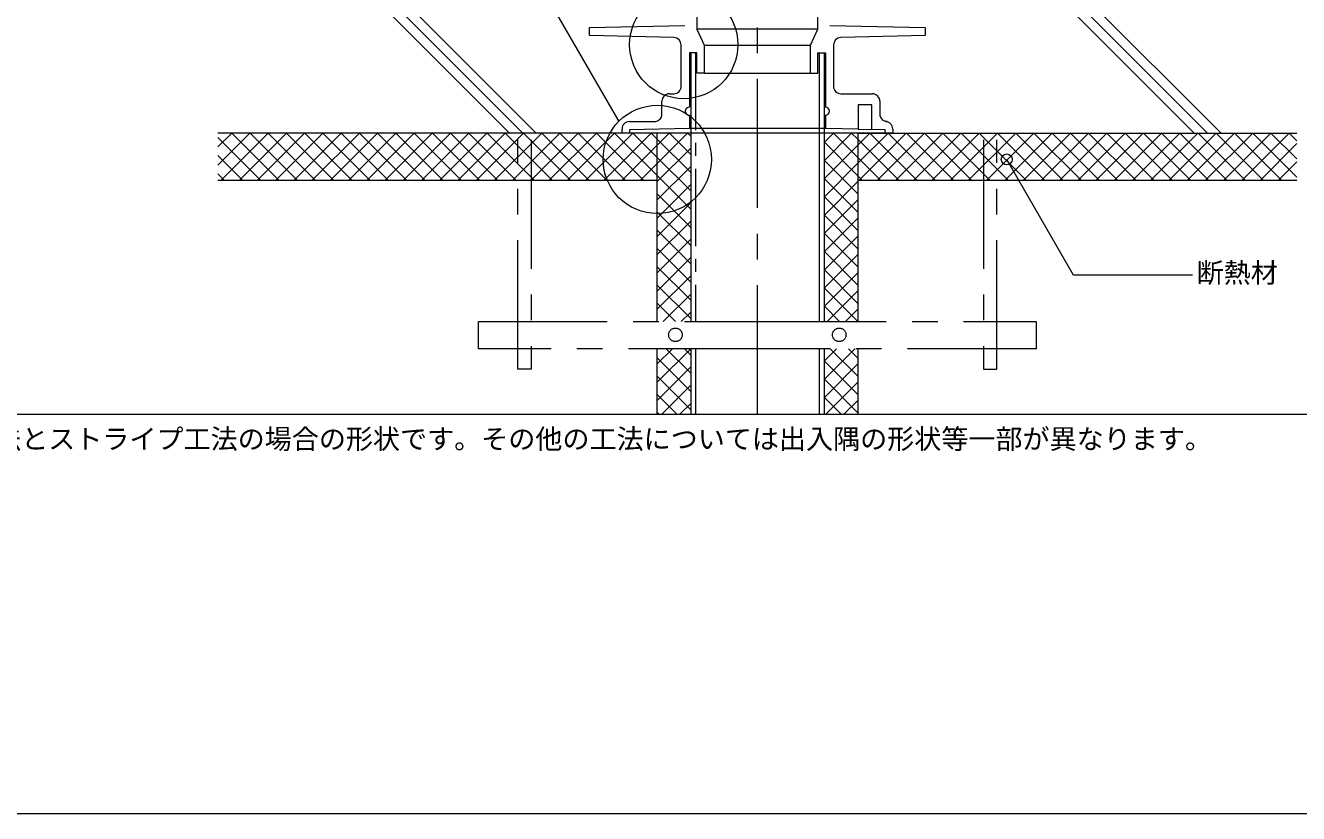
# Model space of a CAD drawing. Units: millimetres, scale not verified. Extents: x -1380 to 1380, y -955 to 955.
# Drawn here: x -697 to 244, y -955 to -373 of the extents above; entities that cross this region are included whole.
import ezdxf
from ezdxf.enums import TextEntityAlignment as Align

# ---------------------------------------------------------------- set-up
doc = ezdxf.new("R2010")
doc.units = ezdxf.units.MM
doc.header["$LTSCALE"] = 3
doc.linetypes.add('USER2', pattern=[28.575, 19.05, -3.175, 3.175, -3.175])
doc.linetypes.add('USER3', pattern=[50.8, 31.75, -6.35, 6.35, -6.35])
for name, color, linetype, lineweight in [('0-0_0', 7, 'Continuous', 9), ('0-1_HATCH', 9, 'Continuous', 18), ('0-2_KUTAI', 3, 'Continuous', 18), ('0-4_MOJI', 7, 'Continuous', 18), ('0-5_KANAMONO', 4, 'Continuous', 18), ('0-B_KIJUN', 1, 'USER3', 18), ('0-D_WAKU', 7, 'Continuous', 18)]:
    doc.layers.add(name, color=color, linetype=linetype, lineweight=lineweight)
doc.styles.add('ＭＳ ゴシック', font='')
doc.styles.get('ＭＳ ゴシック').set_extended_font_data('MS Gothic')

msp = doc.modelspace()

# ---------------------------------------------------------------- linework, layer by layer
at = {"layer": '0-0_0', "lineweight": 18}
msp.add_lwpolyline([(-899.979, -659.984), (900.021, -659.984), (900.021, 540.016), (-899.979, 540.016)], close=True, dxfattribs=at)
at = {"layer": '0-1_HATCH'}
for p, q in [((-519.189, -272.307), (-339.189, -452.307)), ((-509.289, -272.307), (-329.289, -452.307)), ((-499.39, -272.307), (-319.39, -452.307)), ((-13.274, -272.307), (166.726, -452.307)), ((-3.374, -272.307), (176.626, -452.307)), ((6.525, -272.307), (186.525, -452.307)), ((-554.652, -462.535), (-544.424, -452.307)), ((-554.652, -476.006), (-530.953, -452.307)), ((-522.855, -487.307), (-554.652, -455.51)), ((-552.483, -487.307), (-517.483, -452.307)), ((-509.384, -487.307), (-544.384, -452.307)), ((-539.012, -487.307), (-504.013, -452.307)), ((-495.914, -487.307), (-530.914, -452.307)), ((-525.542, -487.307), (-490.542, -452.307)), ((-482.444, -487.307), (-517.444, -452.307)), ((-512.072, -487.307), (-477.072, -452.307)), ((-468.973, -487.307), (-503.973, -452.307)), ((-498.601, -487.307), (-463.601, -452.307)), ((-455.503, -487.307), (-490.503, -452.307)), ((-485.131, -487.307), (-450.131, -452.307)), ((-442.032, -487.307), (-477.032, -452.307)), ((-471.661, -487.307), (-436.661, -452.307)), ((-428.562, -487.307), (-463.562, -452.307)), ((-458.19, -487.307), (-423.19, -452.307)), ((-415.092, -487.307), (-450.092, -452.307)), ((-444.72, -487.307), (-409.72, -452.307)), ((-401.621, -487.307), (-436.621, -452.307)), ((-431.249, -487.307), (-396.249, -452.307)), ((-388.151, -487.307), (-423.151, -452.307)), ((-417.779, -487.307), (-382.779, -452.307)), ((-374.681, -487.307), (-409.68, -452.307)), ((-404.309, -487.307), (-369.309, -452.307)), ((-361.21, -487.307), (-396.21, -452.307)), ((-390.838, -487.307), (-355.838, -452.307)), ((-347.74, -487.307), (-382.74, -452.307)), ((-377.368, -487.307), (-342.368, -452.307)), ((-334.269, -487.307), (-369.269, -452.307)), ((-363.897, -487.307), (-328.898, -452.307)), ((-320.799, -487.307), (-355.799, -452.307)), ((-350.427, -487.307), (-315.427, -452.307)), ((-307.329, -487.307), (-342.329, -452.307)), ((-336.957, -487.307), (-301.957, -452.307)), ((-293.858, -487.307), (-328.858, -452.307)), ((-323.486, -487.307), (-288.486, -452.307)), ((-280.388, -487.307), (-315.388, -452.307)), ((-310.016, -487.307), (-275.016, -452.307)), ((-266.917, -487.307), (-301.917, -452.307)), ((-296.546, -487.307), (-261.546, -452.307)), ((-253.447, -487.307), (-288.447, -452.307)), ((-283.075, -487.307), (-248.075, -452.307)), ((-239.977, -487.307), (-274.977, -452.307)), ((-269.605, -487.307), (-234.605, -452.307)), ((-230.322, -483.492), (-261.506, -452.307)), ((-230.322, -470.021), (-248.036, -452.307)), ((-230.322, -456.551), (-234.565, -452.307)), ((-230.322, -461.495), (-221.134, -452.307)), ((-230.322, -474.965), (-207.664, -452.307)), ((-205.322, -481.551), (-230.322, -456.551)), ((-205.322, -468.08), (-221.095, -452.307)), ((-205.322, -454.61), (-207.625, -452.307)), ((-106.822, -459.228), (-99.901, -452.307)), ((-106.822, -472.698), (-86.431, -452.307)), ((-81.822, -483.817), (-106.822, -458.817)), ((-81.822, -470.347), (-99.862, -452.307)), ((-81.822, -456.877), (-86.391, -452.307)), ((-81.822, -461.169), (-72.96, -452.307)), ((-81.822, -474.639), (-59.49, -452.307)), ((-51.391, -487.307), (-81.822, -456.877)), ((-81.019, -487.307), (-46.02, -452.307)), ((-37.921, -487.307), (-72.921, -452.307)), ((-67.549, -487.307), (-32.549, -452.307)), ((-24.451, -487.307), (-59.45, -452.307)), ((-54.079, -487.307), (-19.079, -452.307)), ((-10.98, -487.307), (-45.98, -452.307)), ((-40.608, -487.307), (-5.608, -452.307)), ((2.49, -487.307), (-32.51, -452.307)), ((-27.138, -487.307), (7.862, -452.307)), ((15.961, -487.307), (-19.039, -452.307)), ((-13.667, -487.307), (21.332, -452.307)), ((29.431, -487.307), (-5.569, -452.307)), ((-0.197, -487.307), (34.803, -452.307)), ((42.901, -487.307), (7.901, -452.307)), ((13.273, -487.307), (48.273, -452.307)), ((56.372, -487.307), (21.372, -452.307)), ((26.744, -487.307), (61.744, -452.307)), ((69.842, -487.307), (34.842, -452.307)), ((40.214, -487.307), (75.214, -452.307)), ((83.313, -487.307), (48.313, -452.307)), ((53.684, -487.307), (88.684, -452.307)), ((96.783, -487.307), (61.783, -452.307)), ((67.155, -487.307), (102.155, -452.307)), ((110.253, -487.307), (75.253, -452.307)), ((80.625, -487.307), (115.625, -452.307)), ((123.724, -487.307), (88.724, -452.307)), ((94.096, -487.307), (129.095, -452.307)), ((137.194, -487.307), (102.194, -452.307)), ((107.566, -487.307), (142.566, -452.307)), ((150.664, -487.307), (115.665, -452.307)), ((121.036, -487.307), (156.036, -452.307)), ((164.135, -487.307), (129.135, -452.307)), ((134.507, -487.307), (169.507, -452.307)), ((177.605, -487.307), (142.605, -452.307)), ((147.977, -487.307), (182.977, -452.307)), ((191.076, -487.307), (156.076, -452.307)), ((161.448, -487.307), (196.447, -452.307)), ((204.546, -487.307), (169.546, -452.307)), ((174.918, -487.307), (209.918, -452.307)), ((218.016, -487.307), (183.016, -452.307)), ((188.388, -487.307), (223.388, -452.307)), ((231.487, -487.307), (196.487, -452.307)), ((201.859, -487.307), (236.859, -452.307)), ((242.508, -484.858), (209.957, -452.307)), ((215.329, -487.307), (242.508, -460.128)), ((242.508, -471.388), (223.428, -452.307)), ((242.508, -457.917), (236.898, -452.307)), ((-536.325, -487.307), (-554.652, -468.981)), ((-256.134, -487.307), (-230.322, -461.495)), ((-230.322, -488.435), (-205.322, -463.435)), ((-205.322, -495.021), (-230.322, -470.021)), ((-106.822, -486.169), (-81.822, -461.169)), ((-242.664, -487.307), (-230.322, -474.965)), ((-230.322, -501.906), (-205.322, -476.906)), ((-81.822, -497.288), (-106.822, -472.288)), ((-106.822, -499.639), (-81.822, -474.639)), ((-64.862, -487.307), (-81.822, -470.347)), ((228.799, -487.307), (242.508, -473.598)), ((-549.796, -487.307), (-554.652, -482.451)), ((-205.322, -508.492), (-230.322, -483.492)), ((-81.822, -510.758), (-106.822, -485.758)), ((-106.822, -513.109), (-81.822, -488.109)), ((-78.332, -487.307), (-81.822, -483.817)), ((242.27, -487.307), (242.508, -487.069)), ((-230.322, -515.376), (-205.322, -490.376)), ((-205.322, -521.962), (-230.322, -496.962)), ((-230.322, -528.846), (-205.322, -503.846)), ((-81.822, -524.229), (-106.822, -499.229)), ((-106.822, -526.58), (-81.822, -501.58)), ((-205.322, -535.432), (-230.322, -510.432)), ((-230.322, -542.317), (-205.322, -517.317)), ((-81.822, -537.699), (-106.822, -512.699)), ((-106.822, -540.05), (-81.822, -515.05)), ((-205.322, -548.903), (-230.322, -523.903)), ((-81.822, -551.169), (-106.822, -526.169)), ((-230.322, -555.787), (-205.322, -530.787)), ((-106.822, -553.521), (-81.822, -528.521)), ((-205.322, -562.373), (-230.322, -537.373)), ((-230.322, -569.258), (-205.322, -544.258)), ((-81.822, -564.64), (-106.822, -539.64)), ((-106.822, -566.991), (-81.822, -541.991)), ((-205.322, -575.844), (-230.322, -550.844)), ((-81.822, -578.11), (-106.822, -553.11)), ((-230.322, -582.728), (-205.322, -557.728)), ((-205.322, -589.314), (-230.322, -564.314)), ((-106.822, -580.461), (-81.822, -555.461)), ((-225.718, -591.594), (-205.322, -571.198)), ((-81.822, -591.58), (-106.822, -566.58)), ((-104.484, -591.594), (-81.822, -568.932)), ((-216.512, -591.594), (-230.322, -577.784)), ((-95.278, -591.594), (-106.822, -580.051)), ((-91.014, -591.594), (-81.822, -582.402)), ((-229.982, -591.594), (-230.322, -591.255)), ((-212.247, -591.594), (-205.322, -584.669)), ((-230.322, -623.139), (-218.777, -611.594)), ((-230.322, -636.609), (-205.322, -611.609)), ((-205.322, -643.195), (-230.322, -618.195)), ((-205.322, -629.725), (-223.452, -611.594)), ((-205.322, -616.255), (-209.982, -611.594)), ((-106.822, -620.873), (-97.544, -611.594)), ((-106.822, -634.343), (-84.073, -611.594)), ((-81.822, -645.462), (-106.822, -620.462)), ((-81.822, -631.992), (-102.219, -611.594)), ((-81.822, -618.521), (-88.749, -611.594)), ((-230.322, -650.08), (-205.322, -625.08)), ((-106.822, -647.813), (-81.822, -622.813)), ((-205.322, -656.666), (-230.322, -631.666)), ((-226.756, -659.984), (-205.322, -638.55)), ((-81.822, -658.932), (-106.822, -633.932)), ((-105.522, -659.984), (-81.822, -636.284)), ((-215.474, -659.984), (-230.322, -645.136)), ((-94.24, -659.984), (-106.822, -647.403)), ((-213.286, -659.984), (-205.322, -652.021)), ((-92.052, -659.984), (-81.822, -649.754)), ((-228.944, -659.984), (-230.322, -658.607))]:
    msp.add_line(p, q, dxfattribs=at)
at = {"layer": '0-2_KUTAI'}
for p, q in [((-230.322, -452.307), (-554.652, -452.307)), ((-230.322, -452.307), (-230.322, -591.594)), ((-81.822, -452.307), (242.508, -452.307)), ((-81.822, -452.307), (-81.822, -591.594)), ((-230.322, -487.307), (-554.652, -487.307)), ((242.508, -487.307), (-81.822, -487.307)), ((-230.322, -611.594), (-230.322, -659.984)), ((-81.822, -611.594), (-81.822, -659.984))]:
    msp.add_line(p, q, dxfattribs=at)
at = {"layer": '0-2_KUTAI', "linetype": 'USER3'}
for points in [[(-323.093, -457.257), (-323.093, -626.766), (-333.093, -626.766), (-333.093, -457.257)], [(10.95, -457.257), (10.95, -626.766), (20.95, -626.766), (20.95, -457.257)]]:
    msp.add_lwpolyline(points, dxfattribs=at)
msp.add_lwpolyline([(50.03, -611.594), (-156.072, -611.594), (-362.173, -611.594), (-362.173, -591.594), (-156.072, -591.594), (50.03, -591.594)], close=True, dxfattribs=at)
for centre in [(-216.601, -601.364), (-95.543, -601.364)]:
    msp.add_circle(centre, 5, dxfattribs=at)
at = {"layer": '0-4_MOJI'}
for points in [[(-258.209, -443.717), (-316.074, -343.491), (-366.074, -343.491)], [(165.489, -557.207), (77.554, -557.207), (28.201, -471.725)]]:
    msp.add_lwpolyline(points, dxfattribs=at)
for centre, radius in [((-210.461, -386.92), 40), ((-230.007, -471.779), 40), ((28.201, -471.725), 4)]:
    msp.add_circle(centre, radius, dxfattribs=at)
at = {"layer": '0-5_KANAMONO'}
for p, q in [((-111.322, -375.451), (-200.822, -375.451)), ((-212.322, -417.769), (-212.322, -387.151)), ((-206.322, -392.927), (-206.322, -433.108)), ((-200.822, -392.927), (-206.322, -392.927)), ((-205.322, -392.927), (-205.322, -591.594)), ((-200.822, -407.927), (-200.822, -392.927)), ((-111.322, -407.927), (-111.322, -392.927)), ((-111.322, -392.927), (-105.822, -392.927)), ((-110.322, -392.927), (-110.322, -591.594)), ((-106.822, -392.927), (-106.822, -591.594)), ((-105.822, -392.927), (-105.822, -433.108)), ((-99.822, -387.151), (-99.822, -417.769)), ((-195.322, -407.927), (-200.822, -407.927)), ((-116.822, -407.927), (-111.322, -407.927)), ((-221.065, -423.269), (-217.822, -423.269)), ((-94.322, -423.269), (-71.079, -423.269)), ((-226.565, -438.307), (-226.565, -428.769)), ((-65.579, -428.769), (-65.579, -438.307)), ((-206.322, -439.108), (-206.322, -448.807)), ((-105.822, -439.108), (-105.822, -448.807)), ((-250.572, -443.807), (-232.065, -443.807)), ((-81.514, -449.358), (-71.514, -449.584)), ((-60.079, -443.807), (-61.572, -443.807)), ((-205.322, -611.594), (-205.322, -659.984)), ((-106.822, -611.594), (-106.822, -659.984))]:
    msp.add_line(p, q, dxfattribs=at)
at = {"layer": '0-5_KANAMONO', "linetype": 'USER2'}
for p, q in [((-201.822, -392.927), (-201.822, -591.594)), ((-201.822, -611.594), (-201.822, -659.984)), ((-110.322, -611.594), (-110.322, -659.984))]:
    msp.add_line(p, q, dxfattribs=at)
at = {"layer": '0-5_KANAMONO'}
for points in [[(-206.322, 12.156), (-204.322, 17.156), (-206.322, 22.156), (-204.322, 27.156), (-206.322, 32.156), (-204.322, 37.156), (-206.322, 42.156), (-204.322, 47.156), (-206.322, 52.156), (-206.322, 64.915), (-212.822, 75.193), (-217.822, 75.193), (-217.822, 90.193), (-200.822, 90.193), (-200.822, 52.156), (-200.822, -375.451), (-195.322, -387.427), (-116.822, -387.427), (-111.322, -375.451), (-111.322, -52.844)], [(-217.703, -381.652), (-280.024, -380.307), (-280.024, -374.307), (-209.705, -372.812)], [(-102.439, -372.812), (-32.12, -374.307), (-32.12, -380.307), (-94.44, -381.652)], [(-195.322, -387.427), (-195.322, -407.927), (-116.822, -407.927), (-116.822, -387.427)], [(-61.67, -452.307), (-61.67, -449.807), (-71.514, -449.584), (-71.514, -431.421), (-81.514, -431.421), (-81.514, -449.358), (-105.822, -448.807), (-206.322, -448.807), (-250.474, -449.807), (-250.474, -452.307)], [(-56.072, -449.307), (-56.072, -452.307), (-61.67, -452.307), (-250.474, -452.307), (-256.072, -452.307), (-256.072, -449.307)]]:
    msp.add_lwpolyline(points, dxfattribs=at)
for centre, radius, start, end in [((-217.822, -387.151), 5.5, 0, 88.76363), ((-94.322, -387.151), 5.5, 91.23637, 180), ((-221.065, -428.769), 5.5, 90, 180), ((-217.822, -417.769), 5.5, 270, 0), ((-94.322, -417.769), 5.5, 180, 270), ((-71.079, -428.769), 5.5, 0, 90), ((-232.065, -438.307), 5.5, 270, 0), ((-206.322, -436.108), 3, 90, 270), ((-105.822, -436.108), 3, 270, 90), ((-60.079, -438.307), 5.5, 180, 270), ((-250.572, -449.307), 5.5, 90, 180), ((-61.572, -449.307), 5.5, 0, 90)]:
    msp.add_arc(centre, radius, start, end, dxfattribs=at)
at = {"layer": '0-B_KIJUN'}
msp.add_line((-156.072, -659.984), (-156.072, 394.913), dxfattribs=at)
at = {"layer": '0-D_WAKU'}
msp.add_lwpolyline([(-1379.979, -954.984), (1380.021, -954.984), (1380.021, 955.016), (-1379.979, 955.016)], close=True, dxfattribs=at)

# ---------------------------------------------------------------- texts
at = {"layer": '0-4_MOJI', "style": 'ＭＳ ゴシック'}
for s, p in [('断熱材', (168.489, -567.207)), ('※こちらの図は熱工法とストライプ工法の場合の形状です。その他の工法については出入隅の形状等一部が異なります。', (-899.979, -689.984))]:
    msp.add_text(s, height=14.66, dxfattribs=at).set_placement(p, align=Align.BOTTOM_LEFT)

doc.saveas('drawing.dxf')
